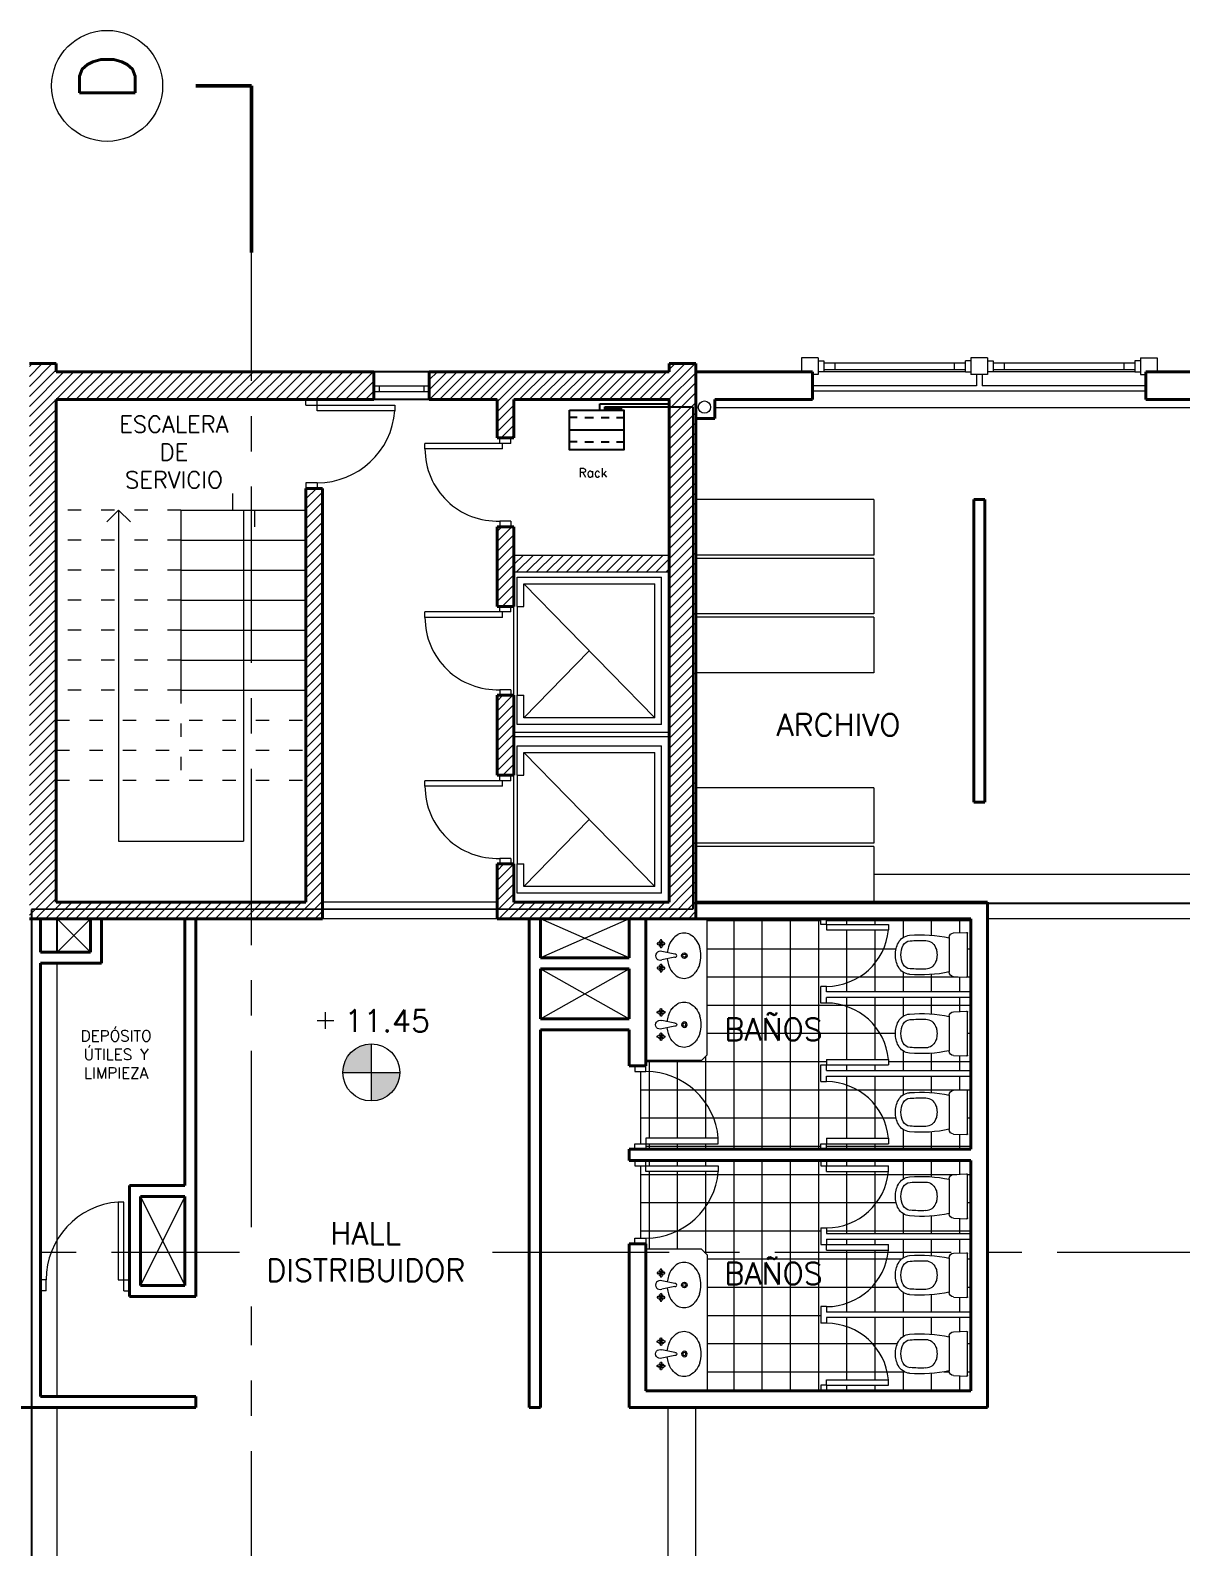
# Model space of a CAD drawing. Extents: x 952 to 1351, y -109 to 188.
# Drawn here: x 1222.72 to 1233.07, y 119.49 to 133.15 of the extents above; entities that cross this region are included whole.
import ezdxf

# ---------------------------------------------------------------- set-up
doc = ezdxf.new("R2010")
doc.units = 0
doc.header["$LTSCALE"] = 0.5
doc.linetypes.add('ACAD_ISO03W100', pattern=[30, 12, -18])
doc.linetypes.add('CENTER', pattern=[50.8, 31.75, -6.35, 6.35, -6.35])
doc.layers.add('Cableado', color=100, linetype='CONTINUOUS')
for name, color, linetype, lineweight in [('Carpintería', 55, 'CONTINUOUS', 20), ('Detalles .05', 243, 'CONTINUOUS', 5), ('Detalles 01', 8, 'CONTINUOUS', 9), ('Equipamiento fijo', 31, 'CONTINUOUS', 13), ('Equipamiento movil', 33, 'CONTINUOUS', 9), ('Muros corte', 7, 'CONTINUOUS', 40), ('Muros vista', 253, 'CONTINUOUS', 25), ('Pisos', 252, 'CONTINUOUS', 18), ('Proyección', 4, 'ACAD_ISO03W100', 18), ('Punta 01', 6, 'CONTINUOUS', 9), ('Punta 015', 64, 'CONTINUOUS', 13), ('Punta 02', 11, 'CONTINUOUS', 20), ('Punta 05', 52, 'CONTINUOUS', 50), ('Tratamiento pisos', 251, 'CONTINUOUS', 9), ('Vidrios', 147, 'CONTINUOUS', 13)]:
    doc.layers.add(name, color=color, linetype=linetype, lineweight=lineweight)
doc.styles.add('Texto 1 mm', font='simplex.shx', dxfattribs={"height": 0.1})
doc.styles.add('Texto 1.5 mm', font='simplex.shx', dxfattribs={"height": 0.15})
doc.styles.add('Texto 2 mm', font='simplex.shx', dxfattribs={"height": 0.2})
doc.styles.add('Texto 5 mm', font='simplex.shx', dxfattribs={"height": 0.5})
pattern_1 = [(0, (118.56673, 1.94213), (0, 0.254), []), (90, (118.56673, 1.94213), (-0.254, 2e-17), [])]
pattern_2 = [(45, (187.56673, 1.942127), (-0.0449012806, 0.0449012806), [])]

# ---------------------------------------------------------------- blocks, each defined once
blk = doc.blocks.new('inodoro')
at = {"layer": 'Equipamiento fijo'}
for p, q in [((-0.157, 0.165), (0.157, 0.165)), ((-0.197, 0.127), (-0.202, 0.008)), ((0.194, 0), (-0.194, 0)), ((0.197, 0.127), (0.202, 0.008))]:
    blk.add_line(p, q, dxfattribs=at)
for centre, radius, start, end in [((-0.051, 0.512), 0.125, 117.5857, 175.5072), ((-0.051, 0.512), 0.075, 117.5857, 175.5072), ((0, 0.415), 0.235, 90, 117.5857), ((0, 0.415), 0.185, 90, 117.5857), ((0, 0.415), 0.235, 62.4143, 90), ((0, 0.415), 0.185, 62.4143, 90), ((0.051, 0.512), 0.075, 4.4928, 62.4143), ((0.051, 0.512), 0.125, 4.4928, 62.4143), ((1.09, 0.422), 1.27, 175.4777, 191.6858), ((1.095, 0.422), 1.224, 175.5072, 182.1425), ((-1.095, 0.422), 1.224, 357.8575, 4.4928), ((-1.024, 0.418), 1.205, 347.8749, 4.9616), ((-0.028, 0.381), 0.101, 182.7072, 247.2321), ((-0.014, 0.396), 0.12, 243.7978, 262.0389), ((0, 0.483), 0.208, 261.594, 278.406), ((0.014, 0.396), 0.12, 277.9611, 296.2022), ((0.028, 0.381), 0.101, 292.7679, 357.2928), ((-0.157, 0.125), 0.04, 90, 177.3974), ((0.157, 0.125), 0.04, 2.6026, 90), ((-0.194, 0.008), 0.00803, 177.6578, 269.7397), ((0.195, 0.007), 0.00742, 265.6488, 0.2402), ((0.194, 0.008), 0.008, 355.889, 2.6026)]:
    blk.add_arc(centre, radius, start, end, dxfattribs=at)
blk = doc.blocks.new('Lavamanos')
at = {"layer": 'Equipamiento movil'}
for p, q in [((-0.114, -0.154), (-0.118, -0.133)), ((-0.105, -0.154), (-0.101, -0.133)), ((-0.015, -0.037), (-0.038, -0.156)), ((0.013, -0.037), (0.036, -0.156)), ((0.106, -0.154), (0.102, -0.133)), ((0.115, -0.154), (0.119, -0.133)), ((-0.118, -0.158), (-0.138, -0.154)), ((-0.118, -0.167), (-0.138, -0.171)), ((-0.114, -0.171), (-0.118, -0.192)), ((-0.105, -0.171), (-0.101, -0.192)), ((-0.101, -0.158), (-0.08, -0.154)), ((-0.101, -0.167), (-0.08, -0.171)), ((0.102, -0.158), (0.081, -0.154)), ((0.102, -0.167), (0.081, -0.171)), ((0.106, -0.171), (0.102, -0.192)), ((0.115, -0.171), (0.119, -0.192)), ((0.119, -0.158), (0.14, -0.154)), ((0.119, -0.167), (0.14, -0.171))]:
    blk.add_line(p, q, dxfattribs=at)
for centre, radius in [((-0.001, 0.048), 0.0249), ((-0.001, 0.048), 0.014), ((-0.109, -0.162), 0.00541), ((0.11, -0.162), 0.00541)]:
    blk.add_circle(centre, radius, dxfattribs=at)
for centre, radius, start, end in [((-0.047, 0.021), 0.164, 126.7285, 150.9639), ((-0.019, -0.016), 0.211, 107.1746, 126.7285), ((-0.001, -0.075), 0.272, 90, 107.1746), ((-0.001, -0.075), 0.272, 72.8254, 90), ((0.017, -0.016), 0.211, 53.2715, 72.8254), ((0.045, 0.021), 0.164, 29.0361, 53.2715), ((-0.09, 0.045), 0.115, 150.9639, 180), ((-0.09, 0.045), 0.115, 180, 209.0361), ((0.088, 0.045), 0.115, 0, 29.0361), ((0.088, 0.045), 0.115, 330.9639, 360), ((-0.047, 0.069), 0.164, 209.0361, 233.2715), ((-0.019, 0.106), 0.211, 233.2715, 252.8254), ((-0.109, -0.136), 0.00882, 15.2781, 164.7219), ((-0.001, 0.165), 0.272, 252.8254, 264.2829), ((-0.001, -0.035), 0.014, 352.3829, 187.2442), ((-0.001, 0.165), 0.272, 275.7171, 287.1746), ((0.017, 0.106), 0.211, 287.1746, 306.7285), ((0.111, -0.136), 0.00882, 15.2781, 164.7219), ((0.045, 0.069), 0.164, 306.7285, 330.9639), ((-0.136, -0.163), 0.00882, 105.2781, 254.7219), ((-0.109, -0.162), 0.0226, 108.6122, 162.265), ((-0.109, -0.162), 0.0226, 198.6122, 252.265), ((-0.109, -0.162), 0.00976, 119.0054, 153.1041), ((-0.109, -0.162), 0.00976, 209.0054, 243.1041), ((-0.109, -0.189), 0.00882, 195.2781, 344.7219), ((-0.117, -0.163), 0.00254, 349.6493, 12.8593), ((-0.109, -0.155), 0.00254, 259.6493, 282.8593), ((-0.109, -0.17), 0.00254, 79.6493, 102.8593), ((-0.109, -0.162), 0.00976, 29.0054, 63.1041), ((-0.109, -0.162), 0.00976, 299.0054, 333.1041), ((-0.101, -0.162), 0.00254, 169.6493, 192.8593), ((-0.109, -0.162), 0.0226, 18.6122, 72.265), ((-0.109, -0.162), 0.0226, 288.6122, 342.265), ((-0.083, -0.162), 0.00882, 285.2781, 74.7219), ((-0.001, -0.171), 0.0398, 158.1761, 21.8239), ((0.084, -0.162), 0.00882, 105.2781, 254.7219), ((0.11, -0.162), 0.0226, 107.735, 161.3878), ((0.11, -0.162), 0.0226, 197.735, 251.3878), ((0.11, -0.162), 0.00976, 116.8959, 150.9946), ((0.11, -0.162), 0.00976, 206.8959, 240.9946), ((0.11, -0.189), 0.00882, 195.2781, 344.7219), ((0.103, -0.162), 0.00254, 347.1407, 10.3507), ((0.111, -0.155), 0.00254, 257.1407, 280.3507), ((0.11, -0.17), 0.00254, 77.1407, 100.3507), ((0.11, -0.162), 0.00976, 26.8959, 60.9946), ((0.11, -0.162), 0.00976, 296.8959, 330.9946), ((0.118, -0.163), 0.00254, 167.1407, 190.3507), ((0.11, -0.162), 0.0226, 287.735, 341.3878), ((0.11, -0.162), 0.0226, 17.735, 71.3878), ((0.137, -0.163), 0.00882, 285.2781, 74.7219)]:
    blk.add_arc(centre, radius, start, end, dxfattribs=at)

msp = doc.modelspace()

# ---------------------------------------------------------------- hatches: boundary and pattern name
at = {"layer": 'Detalles 01'}
h = msp.add_hatch(dxfattribs=at)
h.set_pattern_fill('ANSI31,_O', color=256, scale=0.02)
h.set_pattern_definition([(45, (-3.03327, 1.942127), (-0.0449012806, 0.0449012806), [])])
h.paths.add_polyline_path([(1225.812, 130.072), (1224.712, 130.072), (1224.712, 129.822), (1225.812, 129.822)])
h.paths.add_polyline_path([(1224.712, 130.072), (1222.952, 130.072), (1222.952, 130.147), (1222.712, 130.147), (1222.712, 125.147), (1224.712, 125.147), (1224.712, 125.297), (1222.952, 125.297), (1222.952, 129.822), (1224.712, 129.822)])
h.paths.add_polyline_path([(1225.352, 129.022), (1225.202, 129.022), (1225.202, 125.297), (1224.712, 125.297), (1224.712, 125.147), (1225.352, 125.147)])
h = msp.add_hatch(dxfattribs=at)
h.set_pattern_fill('ANSI31', color=256, scale=0.02, style=0)
h.set_pattern_definition(pattern_2)
h.paths.add_polyline_path([(1228.712, 130.147), (1228.472, 130.147), (1228.472, 130.072), (1226.312, 130.072), (1226.312, 129.822), (1226.922, 129.822), (1226.922, 129.478), (1227.072, 129.478), (1227.072, 129.822), (1228.472, 129.822), (1228.472, 125.297), (1227.072, 125.297), (1227.072, 125.641), (1226.922, 125.641), (1226.922, 125.147), (1228.712, 125.147)])
h.paths.add_polyline_path([(1227.072, 128.678), (1226.922, 128.678), (1226.922, 127.96), (1227.072, 127.96)], flags=17)
h = msp.add_hatch(dxfattribs=at)
h.set_pattern_fill('ANSI31', color=256, scale=0.02, style=0)
h.set_pattern_definition([(45, (180.90617, 3.99313), (-0.0449012806, 0.0449012806), [])])
h.paths.add_polyline_path([(1227.074, 128.423), (1227.074, 128.275), (1228.472, 128.275), (1228.472, 128.423)])
h = msp.add_hatch(dxfattribs=at)
h.set_pattern_fill('ANSI31', color=256, scale=0.02, style=0)
h.set_pattern_definition(pattern_2)
h.paths.add_polyline_path([(1227.072, 127.16), (1226.922, 127.16), (1226.922, 126.441), (1227.072, 126.441)])
at = {"layer": 'Tratamiento pisos'}
h = msp.add_hatch(dxfattribs=at)
h.set_pattern_fill('NET,_O', color=256, scale=0.08)
h.set_pattern_definition(pattern_1)
h.paths.add_polyline_path([(1229.887, 124.389), (1229.837, 124.389), (1229.837, 124.539), (1229.887, 124.539, 0.385126), (1230.446, 125.047), (1229.887, 125.047), (1229.887, 125.097), (1229.837, 125.097), (1229.837, 125.147), (1228.812, 125.147), (1228.812, 123.922), (1228.762, 123.872), (1228.262, 123.872), (1228.262, 123.822), (1228.262, 123.772, -0.389604), (1228.912, 123.172), (1228.912, 123.122), (1228.262, 123.122), (1228.262, 123.072), (1229.837, 123.072), (1229.837, 123.122), (1229.887, 123.122), (1229.887, 123.172), (1230.446, 123.172, 0.385126), (1229.887, 123.681), (1229.837, 123.681), (1229.837, 123.831), (1229.887, 123.831), (1229.887, 123.881), (1230.446, 123.881, 0.385295)])
h.paths.add_polyline_path([(1228.262, 123.772), (1228.212, 123.772), (1228.212, 123.122), (1228.262, 123.122), (1228.262, 123.172), (1228.912, 123.172, 0.389604)])
h.paths.add_polyline_path([(1228.912, 122.872), (1228.262, 122.872), (1228.262, 122.922), (1228.212, 122.922), (1228.212, 122.272), (1228.262, 122.272, 0.389604)])
h.paths.add_polyline_path([(1230.446, 122.872), (1229.887, 122.872), (1229.887, 122.922), (1229.837, 122.922), (1229.837, 122.972), (1228.262, 122.972), (1228.262, 122.922), (1228.912, 122.922), (1228.912, 122.872, -0.389604), (1228.262, 122.272), (1228.262, 122.222), (1228.262, 122.172), (1228.762, 122.172), (1228.787, 122.147), (1230.444, 122.147, 0.00745), (1230.446, 122.164), (1229.887, 122.164), (1229.887, 122.214), (1229.837, 122.214), (1229.837, 122.364), (1229.887, 122.364, 0.385126)])
h.paths.add_polyline_path([(1230.444, 122.147), (1228.787, 122.147), (1228.812, 122.122), (1228.812, 120.897), (1229.837, 120.897), (1229.837, 120.947), (1229.887, 120.947), (1229.887, 120.997), (1230.446, 120.997, 0.385126), (1229.887, 121.506), (1229.837, 121.506), (1229.837, 121.656), (1229.887, 121.656, 0.376763)])
h = msp.add_hatch(dxfattribs=at)
h.set_pattern_fill('NET,_O', color=256, scale=0.08)
h.set_pattern_definition(pattern_1)
h.paths.add_polyline_path([(1231.187, 125.147), (1229.887, 125.147), (1229.887, 125.097), (1230.446, 125.097), (1230.446, 125.047, -0.385126), (1229.887, 124.539), (1229.887, 124.489), (1231.187, 124.489)])
h.paths.add_polyline_path([(1230.534, 124.714, -0.12095), (1230.507, 124.823, -0.12095), (1230.534, 124.932, -0.258252), (1230.635, 124.999, -0.070839), (1230.992, 124.976), (1230.992, 124.98, -0.400971), (1231.031, 125.02), (1231.149, 125.025, -0.430271), (1231.157, 125.017), (1231.157, 124.629, -0.437884), (1231.15, 124.621, -0.029302), (1231.149, 124.621), (1231.031, 124.626, -0.400971), (1230.992, 124.666), (1230.992, 124.669, -0.074693), (1230.635, 124.647, -0.258252)], flags=16)
h.paths.add_polyline_path([(1230.578, 124.737, -0.12095), (1230.557, 124.823, -0.12095), (1230.578, 124.909, -0.258252), (1230.639, 124.949, -0.028516), (1230.779, 124.952, -0.295056), (1230.869, 124.89, -0.07976), (1230.88, 124.853, -0.073488), (1230.88, 124.792, -0.07976), (1230.869, 124.756, -0.295056), (1230.779, 124.694, -0.028516), (1230.639, 124.697, -0.258252)], flags=0)
h = msp.add_hatch(dxfattribs=at)
h.set_pattern_fill('NET,_O', color=256, scale=0.08)
h.set_pattern_definition(pattern_1)
h.paths.add_polyline_path([(1231.187, 124.439), (1229.887, 124.439), (1229.887, 124.389, -0.385126), (1230.446, 123.881), (1230.446, 123.831), (1229.887, 123.831), (1229.887, 123.781), (1231.187, 123.781)])
h.paths.add_polyline_path([(1230.534, 124.223, -0.258252), (1230.635, 124.29, -0.070839), (1230.992, 124.268), (1230.992, 124.271, -0.400971), (1231.031, 124.311), (1231.149, 124.317, -0.430271), (1231.157, 124.309), (1231.157, 123.92, -0.437884), (1231.15, 123.912, -0.029302), (1231.149, 123.912), (1231.031, 123.918, -0.400971), (1230.992, 123.958), (1230.992, 123.961, -0.074693), (1230.635, 123.939, -0.258252), (1230.534, 124.005, -0.12095), (1230.507, 124.114, -0.12095)], flags=16)
h.paths.add_polyline_path([(1230.578, 124.2, -0.258252), (1230.639, 124.24, -0.028516), (1230.779, 124.243, -0.295056), (1230.869, 124.181, -0.07976), (1230.88, 124.145, -0.073488), (1230.88, 124.084, -0.07976), (1230.869, 124.048, -0.295056), (1230.779, 123.986, -0.028516), (1230.639, 123.989, -0.258252), (1230.578, 124.029, -0.12095), (1230.557, 124.114, -0.12095)], flags=0)
h = msp.add_hatch(dxfattribs=at)
h.set_pattern_fill('NET,_O', color=256, scale=0.08)
h.set_pattern_definition(pattern_1)
h.paths.add_polyline_path([(1231.187, 123.731), (1229.887, 123.731), (1229.887, 123.681, -0.385126), (1230.446, 123.172), (1230.446, 123.122), (1229.887, 123.122), (1229.887, 123.072), (1231.187, 123.072)])
h.paths.add_polyline_path([(1230.635, 123.582, -0.070839), (1230.992, 123.56), (1230.992, 123.563, -0.400971), (1231.031, 123.603), (1231.149, 123.608, -0.430271), (1231.157, 123.6), (1231.157, 123.212, -0.437884), (1231.15, 123.204, -0.029302), (1231.149, 123.204), (1231.031, 123.209, -0.400971), (1230.992, 123.249), (1230.992, 123.253, -0.074693), (1230.635, 123.23, -0.258252), (1230.534, 123.297, -0.12095), (1230.507, 123.406, -0.12095), (1230.534, 123.515, -0.258252)], flags=16)
h.paths.add_polyline_path([(1230.639, 123.532, -0.028516), (1230.779, 123.535, -0.295056), (1230.869, 123.473, -0.07976), (1230.88, 123.437, -0.073488), (1230.88, 123.376, -0.07976), (1230.869, 123.339, -0.295056), (1230.779, 123.277, -0.028516), (1230.639, 123.28, -0.258252), (1230.578, 123.32, -0.12095), (1230.557, 123.406, -0.12095), (1230.578, 123.492, -0.258252)], flags=0)
h = msp.add_hatch(dxfattribs=at)
h.set_pattern_fill('NET,_O', color=256, scale=0.08)
h.set_pattern_definition(pattern_1)
h.paths.add_polyline_path([(1231.187, 122.972), (1229.887, 122.972), (1229.887, 122.922), (1230.446, 122.922), (1230.446, 122.872, -0.385126), (1229.887, 122.364), (1229.887, 122.314), (1231.187, 122.314)])
h.paths.add_polyline_path([(1230.635, 122.824, -0.070839), (1230.992, 122.801), (1230.992, 122.805, -0.400971), (1231.031, 122.845), (1231.149, 122.85, -0.430271), (1231.157, 122.842), (1231.157, 122.454, -0.437884), (1231.15, 122.446, -0.029302), (1231.149, 122.446), (1231.031, 122.451, -0.400971), (1230.992, 122.491), (1230.992, 122.494, -0.074693), (1230.635, 122.472, -0.258252), (1230.534, 122.539, -0.12095), (1230.507, 122.648, -0.12095), (1230.534, 122.757, -0.258252)], flags=16)
h.paths.add_polyline_path([(1230.639, 122.774, -0.028516), (1230.779, 122.777, -0.295056), (1230.869, 122.715, -0.07976), (1230.88, 122.678, -0.073488), (1230.88, 122.617, -0.07976), (1230.869, 122.581, -0.295056), (1230.779, 122.519, -0.028516), (1230.639, 122.522, -0.258252), (1230.578, 122.562, -0.12095), (1230.557, 122.648, -0.12095), (1230.578, 122.734, -0.258252)], flags=0)
h = msp.add_hatch(dxfattribs=at)
h.set_pattern_fill('NET,_O', color=256, scale=0.08)
h.set_pattern_definition(pattern_1)
h.paths.add_polyline_path([(1231.187, 122.147), (1230.444, 122.147, -0.376596), (1229.887, 121.656), (1229.887, 121.606), (1231.187, 121.606)])
h.paths.add_polyline_path([(1230.534, 121.83, -0.12095), (1230.507, 121.939, -0.12095), (1230.534, 122.048, -0.258252), (1230.635, 122.115, -0.070839), (1230.992, 122.093), (1230.992, 122.096, -0.400971), (1231.031, 122.136), (1231.149, 122.142, -0.430271), (1231.157, 122.134), (1231.157, 121.745, -0.437884), (1231.15, 121.737, -0.029302), (1231.149, 121.737), (1231.031, 121.743, -0.400971), (1230.992, 121.783), (1230.992, 121.786, -0.074693), (1230.635, 121.764, -0.258252)], flags=16)
h.paths.add_polyline_path([(1230.578, 121.854, -0.12095), (1230.557, 121.939, -0.12095), (1230.578, 122.025, -0.258252), (1230.639, 122.065, -0.028516), (1230.779, 122.068, -0.295056), (1230.869, 122.006, -0.07976), (1230.88, 121.97, -0.073488), (1230.88, 121.909, -0.07976), (1230.869, 121.873, -0.295056), (1230.779, 121.811, -0.028516), (1230.639, 121.814, -0.258252)], flags=0)
h.paths.add_polyline_path([(1231.187, 122.264), (1229.887, 122.264), (1229.887, 122.214), (1230.446, 122.214), (1230.446, 122.164, -0.00745), (1230.444, 122.147), (1231.187, 122.147)])
h = msp.add_hatch(dxfattribs=at)
h.set_pattern_fill('NET,_O', color=256, scale=0.08)
h.set_pattern_definition(pattern_1)
h.paths.add_polyline_path([(1231.187, 121.556), (1229.887, 121.556), (1229.887, 121.506, -0.385126), (1230.446, 120.997), (1230.446, 120.947), (1229.887, 120.947), (1229.887, 120.897), (1231.187, 120.897)])
h.paths.add_polyline_path([(1230.635, 121.407, -0.070839), (1230.992, 121.385), (1230.992, 121.388, -0.400971), (1231.031, 121.428), (1231.149, 121.433, -0.430271), (1231.157, 121.425), (1231.157, 121.037, -0.437884), (1231.15, 121.029, -0.029302), (1231.149, 121.029), (1231.031, 121.034, -0.400971), (1230.992, 121.074), (1230.992, 121.078, -0.074693), (1230.635, 121.055, -0.258252), (1230.534, 121.122, -0.12095), (1230.507, 121.231, -0.12095), (1230.534, 121.34, -0.258252)], flags=16)
h.paths.add_polyline_path([(1230.639, 121.357, -0.028516), (1230.779, 121.36, -0.295056), (1230.869, 121.298, -0.07976), (1230.88, 121.262, -0.073488), (1230.88, 121.201, -0.07976), (1230.869, 121.164, -0.295056), (1230.779, 121.102, -0.028516), (1230.639, 121.105, -0.258252), (1230.578, 121.145, -0.12095), (1230.557, 121.231, -0.12095), (1230.578, 121.317, -0.258252)], flags=0)
at = {"layer": 'Vidrios', "linetype": 'Continuous'}
h = msp.add_hatch(color=256, dxfattribs=at)
h.paths.add_polyline_path([(1225.79, 124.021, 0.414214), (1225.534, 123.764), (1225.79, 123.764)])
h.paths.add_polyline_path([(1226.047, 123.764), (1225.79, 123.764), (1225.79, 123.508, 0.414214)])

# ---------------------------------------------------------------- linework, layer by layer
at = {"layer": 'Cableado'}
for p, q in [((1227.846, 129.784), (1228.472, 129.784)), ((1227.846, 129.727), (1227.846, 129.784)), ((1227.892, 129.727), (1227.892, 129.756)), ((1227.892, 129.756), (1228.685, 129.756)), ((1227.899, 129.727), (1227.899, 129.756)), ((1227.907, 129.727), (1227.907, 129.756)), ((1227.914, 129.727), (1227.914, 129.756)), ((1227.922, 129.727), (1227.922, 129.756)), ((1227.929, 129.727), (1227.929, 129.756)), ((1227.937, 129.727), (1227.937, 129.756)), ((1227.945, 129.727), (1227.945, 129.756)), ((1227.952, 129.727), (1227.952, 129.756)), ((1227.96, 129.727), (1227.96, 129.756)), ((1227.967, 129.727), (1227.967, 129.756)), ((1227.975, 129.727), (1227.975, 129.756)), ((1227.982, 129.727), (1227.982, 129.756)), ((1227.99, 129.727), (1227.99, 129.756)), ((1227.997, 129.727), (1227.997, 129.756)), ((1228.005, 129.727), (1228.005, 129.756)), ((1228.013, 129.727), (1228.013, 129.756)), ((1228.02, 129.727), (1228.02, 129.756)), ((1228.028, 129.727), (1228.028, 129.756)), ((1228.035, 129.727), (1228.035, 129.756)), ((1228.043, 129.727), (1228.043, 129.756)), ((1228.472, 129.784), (1228.472, 129.822)), ((1228.472, 129.822), (1228.472, 129.822)), ((1228.685, 129.756), (1228.685, 125.284)), ((1227.644, 129.662), (1227.575, 129.662)), ((1227.713, 129.662), (1227.791, 129.662)), ((1227.859, 129.662), (1227.931, 129.662)), ((1227.998, 129.662), (1228.064, 129.662)), ((1227.575, 129.549), (1228.064, 129.549)), ((1227.644, 129.441), (1227.575, 129.441)), ((1227.713, 129.441), (1227.791, 129.441)), ((1227.859, 129.441), (1227.931, 129.441)), ((1227.998, 129.441), (1228.064, 129.441)), ((1228.685, 125.235), (1222.73, 125.232)), ((1222.73, 125.232), (1222.73, 118.747)), ((1239.412, 125.284), (1228.685, 125.284)), ((1228.685, 125.284), (1228.685, 125.235)), ((1228.685, 125.235), (1228.685, 125.235))]:
    msp.add_line(p, q, dxfattribs=at)
msp.add_lwpolyline([(1227.575, 129.727), (1228.064, 129.727), (1228.064, 129.371), (1227.575, 129.371)], close=True, dxfattribs=at)
at = {"layer": 'Carpintería'}
for p, q in [((1229.812, 130.197), (1229.662, 130.197)), ((1229.662, 130.197), (1229.662, 130.072)), ((1229.812, 130.197), (1229.812, 130.047)), ((1229.812, 130.172), (1229.862, 130.172)), ((1229.862, 130.172), (1229.862, 130.072)), ((1229.862, 130.152), (1231.137, 130.152)), ((1229.962, 130.152), (1229.962, 130.092)), ((1231.037, 130.152), (1231.037, 130.092)), ((1231.187, 130.172), (1231.137, 130.172)), ((1231.137, 130.072), (1231.137, 130.172)), ((1231.337, 130.197), (1231.187, 130.197)), ((1231.187, 130.197), (1231.187, 130.047)), ((1231.337, 130.197), (1231.337, 130.047)), ((1231.337, 130.172), (1231.387, 130.172)), ((1231.387, 130.172), (1231.387, 130.072)), ((1231.387, 130.152), (1232.662, 130.152)), ((1231.487, 130.152), (1231.487, 130.092)), ((1232.562, 130.152), (1232.562, 130.092)), ((1232.662, 130.172), (1232.662, 130.072)), ((1232.712, 130.172), (1232.662, 130.172)), ((1232.712, 130.197), (1232.712, 130.047)), ((1232.712, 130.197), (1232.862, 130.197)), ((1232.862, 130.197), (1232.862, 130.072)), ((1229.812, 130.047), (1229.762, 130.047)), ((1229.862, 130.072), (1229.812, 130.072)), ((1229.862, 130.092), (1231.137, 130.092)), ((1231.137, 130.072), (1231.187, 130.072)), ((1231.337, 130.047), (1231.187, 130.047)), ((1231.387, 130.072), (1231.337, 130.072)), ((1231.387, 130.092), (1232.662, 130.092)), ((1232.662, 130.072), (1232.712, 130.072)), ((1232.712, 130.047), (1232.762, 130.047)), ((1226.312, 129.942), (1225.812, 129.942)), ((1226.312, 129.892), (1225.812, 129.892)), ((1225.862, 129.942), (1225.862, 129.892)), ((1226.262, 129.942), (1226.262, 129.892)), ((1225.202, 129.772), (1225.202, 129.822)), ((1225.202, 129.772), (1225.302, 129.772)), ((1225.302, 129.772), (1225.302, 129.822)), ((1225.302, 129.772), (1226.002, 129.772)), ((1225.302, 129.722), (1225.302, 129.772)), ((1226.002, 129.722), (1225.302, 129.722)), ((1226.002, 129.772), (1226.002, 129.722)), ((1226.947, 129.428), (1226.947, 129.478)), ((1227.047, 129.428), (1227.047, 129.478)), ((1226.972, 129.428), (1226.272, 129.428)), ((1226.272, 129.378), (1226.272, 129.428)), ((1226.972, 129.378), (1226.272, 129.378)), ((1227.047, 129.428), (1226.947, 129.428)), ((1226.972, 129.378), (1226.972, 129.428)), ((1225.302, 129.072), (1225.202, 129.072)), ((1225.202, 129.072), (1225.202, 129.022)), ((1225.302, 129.072), (1225.302, 129.022)), ((1227.047, 128.728), (1226.947, 128.728)), ((1226.947, 128.728), (1226.947, 128.678)), ((1227.047, 128.728), (1227.047, 128.678)), ((1227.102, 128.224), (1228.402, 128.224)), ((1227.102, 127.96), (1227.102, 128.224)), ((1228.402, 126.896), (1228.402, 128.224)), ((1227.162, 128.164), (1228.342, 128.164)), ((1227.162, 127.96), (1227.162, 128.164)), ((1228.342, 126.956), (1228.342, 128.164)), ((1226.947, 127.91), (1226.947, 127.96)), ((1227.047, 127.91), (1227.047, 127.96)), ((1227.102, 127.96), (1227.162, 127.96)), ((1226.972, 127.91), (1226.272, 127.91)), ((1226.272, 127.86), (1226.272, 127.91)), ((1226.972, 127.86), (1226.272, 127.86)), ((1227.047, 127.91), (1226.947, 127.91)), ((1226.972, 127.86), (1226.972, 127.91)), ((1227.047, 127.21), (1226.947, 127.21)), ((1226.947, 127.21), (1226.947, 127.16)), ((1227.047, 127.21), (1227.047, 127.16)), ((1227.102, 126.896), (1227.102, 127.16)), ((1227.102, 127.16), (1227.162, 127.16)), ((1227.162, 126.956), (1227.162, 127.16)), ((1228.402, 126.896), (1227.102, 126.896)), ((1228.342, 126.956), (1227.162, 126.956)), ((1227.102, 126.706), (1228.402, 126.706)), ((1227.102, 126.441), (1227.102, 126.706)), ((1228.402, 125.377), (1228.402, 126.706)), ((1227.162, 126.646), (1228.342, 126.646)), ((1227.162, 126.441), (1227.162, 126.646)), ((1228.342, 125.437), (1228.342, 126.646)), ((1226.947, 126.391), (1226.947, 126.441)), ((1227.047, 126.391), (1227.047, 126.441)), ((1227.102, 126.441), (1227.162, 126.441)), ((1226.972, 126.391), (1226.272, 126.391)), ((1226.272, 126.341), (1226.272, 126.391)), ((1226.972, 126.341), (1226.272, 126.341)), ((1227.047, 126.391), (1226.947, 126.391)), ((1226.972, 126.341), (1226.972, 126.391)), ((1227.047, 125.691), (1226.947, 125.691)), ((1226.947, 125.691), (1226.947, 125.641)), ((1227.047, 125.691), (1227.047, 125.641)), ((1227.102, 125.377), (1227.102, 125.641)), ((1227.102, 125.641), (1227.162, 125.641)), ((1227.162, 125.437), (1227.162, 125.641)), ((1228.402, 125.377), (1227.102, 125.377)), ((1228.342, 125.437), (1227.162, 125.437)), ((1229.837, 125.097), (1229.837, 125.147)), ((1229.887, 125.097), (1229.837, 125.097)), ((1229.887, 125.097), (1229.887, 125.147)), ((1229.887, 125.097), (1230.446, 125.097)), ((1229.887, 125.097), (1229.887, 125.047)), ((1230.446, 125.097), (1230.446, 125.047)), ((1229.887, 125.047), (1230.446, 125.047)), ((1229.887, 124.539), (1229.837, 124.539)), ((1229.837, 124.389), (1229.837, 124.539)), ((1229.887, 124.489), (1229.887, 124.539)), ((1229.887, 124.389), (1229.837, 124.389)), ((1231.187, 124.489), (1229.887, 124.489)), ((1231.187, 124.439), (1229.887, 124.439)), ((1229.887, 124.389), (1229.887, 124.439)), ((1229.887, 123.881), (1230.446, 123.881)), ((1229.887, 123.881), (1229.887, 123.831)), ((1230.446, 123.881), (1230.446, 123.831)), ((1228.162, 123.822), (1228.162, 123.772)), ((1228.162, 123.772), (1228.262, 123.772)), ((1228.262, 123.772), (1228.262, 123.822)), ((1229.837, 123.831), (1229.887, 123.831)), ((1229.837, 123.681), (1229.837, 123.831)), ((1229.887, 123.781), (1229.887, 123.831)), ((1229.887, 123.831), (1230.446, 123.831)), ((1229.887, 123.781), (1231.187, 123.781)), ((1229.887, 123.731), (1231.187, 123.731)), ((1229.887, 123.681), (1229.887, 123.731)), ((1229.837, 123.681), (1229.887, 123.681)), ((1228.912, 123.172), (1228.262, 123.172)), ((1228.262, 123.172), (1228.262, 123.122)), ((1228.912, 123.122), (1228.912, 123.172)), ((1229.887, 123.172), (1230.446, 123.172)), ((1229.887, 123.172), (1229.887, 123.122)), ((1230.446, 123.172), (1230.446, 123.122)), ((1228.162, 123.122), (1228.262, 123.122)), ((1228.162, 123.072), (1228.162, 123.122)), ((1228.262, 123.122), (1228.262, 123.072)), ((1228.262, 123.122), (1228.912, 123.122)), ((1229.837, 123.072), (1229.837, 123.122)), ((1229.837, 123.122), (1229.887, 123.122)), ((1229.887, 123.072), (1229.887, 123.122)), ((1229.887, 123.122), (1230.446, 123.122)), ((1228.162, 122.972), (1228.162, 122.922)), ((1228.162, 122.922), (1228.262, 122.922)), ((1228.262, 122.922), (1228.262, 122.972)), ((1228.262, 122.922), (1228.912, 122.922)), ((1228.262, 122.872), (1228.262, 122.922)), ((1228.912, 122.922), (1228.912, 122.872)), ((1229.837, 122.972), (1229.837, 122.922)), ((1229.837, 122.922), (1229.887, 122.922)), ((1229.887, 122.972), (1229.887, 122.922)), ((1229.887, 122.922), (1230.446, 122.922)), ((1229.887, 122.872), (1229.887, 122.922)), ((1230.446, 122.872), (1230.446, 122.922)), ((1228.912, 122.872), (1228.262, 122.872)), ((1229.887, 122.872), (1230.446, 122.872)), ((1223.562, 122.597), (1223.512, 122.597)), ((1223.512, 122.597), (1223.512, 121.897)), ((1223.562, 121.897), (1223.562, 122.597)), ((1229.837, 122.364), (1229.887, 122.364)), ((1229.837, 122.364), (1229.837, 122.214)), ((1229.887, 122.364), (1229.887, 122.314)), ((1228.162, 122.272), (1228.262, 122.272)), ((1228.162, 122.222), (1228.162, 122.272)), ((1228.262, 122.272), (1228.262, 122.222)), ((1229.837, 122.214), (1229.887, 122.214)), ((1229.887, 122.314), (1231.187, 122.314)), ((1229.887, 122.264), (1231.187, 122.264)), ((1229.887, 122.264), (1229.887, 122.214)), ((1229.887, 122.214), (1230.446, 122.214)), ((1229.887, 122.164), (1229.887, 122.214)), ((1230.446, 122.164), (1230.446, 122.214)), ((1229.887, 122.164), (1230.446, 122.164)), ((1222.862, 121.897), (1222.812, 121.897)), ((1222.862, 121.797), (1222.812, 121.797)), ((1222.862, 121.797), (1222.862, 121.897)), ((1223.512, 121.897), (1223.562, 121.897)), ((1223.562, 121.797), (1223.562, 121.897)), ((1223.562, 121.897), (1223.612, 121.897)), ((1223.562, 121.797), (1223.612, 121.797)), ((1229.887, 121.656), (1229.837, 121.656)), ((1229.837, 121.656), (1229.837, 121.506)), ((1229.887, 121.656), (1229.887, 121.606)), ((1231.187, 121.606), (1229.887, 121.606)), ((1231.187, 121.556), (1229.887, 121.556)), ((1229.887, 121.556), (1229.887, 121.506)), ((1229.887, 121.506), (1229.837, 121.506)), ((1229.887, 120.997), (1230.446, 120.997)), ((1229.887, 120.947), (1229.887, 120.997)), ((1230.446, 120.947), (1230.446, 120.997)), ((1229.887, 120.947), (1229.837, 120.947)), ((1229.837, 120.947), (1229.837, 120.897)), ((1229.887, 120.947), (1229.887, 120.897)), ((1229.887, 120.947), (1230.446, 120.947))]:
    msp.add_line(p, q, dxfattribs=at)
at = {"layer": 'Detalles .05', "color": 0}
for p, q in [((1227.072, 128.423), (1228.472, 128.423)), ((1227.072, 128.271), (1228.472, 128.271))]:
    msp.add_line(p, q, dxfattribs=at)
at = {"layer": 'Detalles .05'}
for p, q in [((1228.472, 126.826), (1227.072, 126.826)), ((1228.472, 126.786), (1227.072, 126.786))]:
    msp.add_line(p, q, dxfattribs=at)
at = {"layer": 'Detalles 01', "linetype": 'CENTER', "ltscale": 0.1}
for p, q in [((1224.712, 122.371), (1224.712, 131.147)), ((1220.911, 122.147), (1224.603, 122.147)), ((1226.882, 122.147), (1237.116, 122.147)), ((1224.712, 111.147), (1224.712, 121.656))]:
    msp.add_line(p, q, dxfattribs=at)
at = {"layer": 'Detalles 01'}
for p, q in [((1231.137, 130.072), (1229.862, 130.072)), ((1231.237, 130.047), (1231.237, 129.947)), ((1231.287, 130.047), (1231.287, 129.947)), ((1232.662, 130.072), (1231.387, 130.072)), ((1231.237, 129.947), (1229.762, 129.947)), ((1232.762, 129.897), (1229.762, 129.897)), ((1232.762, 129.947), (1231.287, 129.947)), ((1224.54, 128.977), (1224.54, 128.827)), ((1223.409, 128.721), (1223.515, 128.827)), ((1223.515, 128.827), (1223.515, 125.847)), ((1223.621, 128.721), (1223.515, 128.827)), ((1224.64, 128.827), (1224.64, 125.847)), ((1224.74, 128.827), (1224.74, 128.677)), ((1227.162, 128.164), (1228.342, 126.956)), ((1227.102, 127.96), (1227.102, 127.16)), ((1227.752, 127.56), (1227.162, 126.956)), ((1227.162, 126.646), (1228.342, 125.437)), ((1227.102, 126.441), (1227.102, 125.641)), ((1227.752, 126.041), (1227.162, 125.437)), ((1223.515, 125.847), (1224.64, 125.847))]:
    msp.add_line(p, q, dxfattribs=at)
msp.add_circle((1228.788, 129.755), 0.055, dxfattribs=at)
for centre, radius, start, end in [((1225.301, 129.776), 0.703, 270.1171, 355.6407), ((1226.923, 129.378), 0.65, 180, 272.1618), ((1226.923, 127.86), 0.65, 180, 272.1618), ((1226.923, 126.341), 0.65, 180, 272.1618), ((1229.885, 125.102), 0.563, 270.1902, 354.4422), ((1229.885, 123.826), 0.563, 5.5578, 89.8098), ((1228.261, 123.118), 0.654, 4.7184, 89.8628), ((1229.885, 123.118), 0.563, 5.5578, 89.8098), ((1228.261, 122.926), 0.654, 270.1372, 355.2816), ((1229.885, 122.927), 0.563, 270.1902, 354.4422), ((1223.566, 121.896), 0.703, 94.3593, 179.8829), ((1229.885, 122.218), 0.563, 270.1902, 354.4422), ((1229.885, 120.943), 0.563, 5.5578, 89.8098)]:
    msp.add_arc(centre, radius, start, end, dxfattribs=at)
at = {"layer": 'Equipamiento fijo'}
for p, q in [((1230.312, 128.922), (1228.712, 128.922)), ((1230.312, 128.922), (1230.312, 128.422)), ((1230.312, 128.422), (1228.712, 128.422)), ((1230.312, 128.392), (1228.712, 128.392)), ((1230.312, 128.392), (1230.312, 127.892)), ((1230.312, 127.892), (1228.712, 127.892)), ((1230.312, 127.862), (1228.712, 127.862)), ((1230.312, 127.862), (1230.312, 127.362)), ((1230.312, 127.362), (1228.712, 127.362)), ((1230.312, 126.327), (1228.712, 126.327)), ((1230.312, 126.327), (1230.312, 125.827)), ((1230.312, 125.827), (1228.712, 125.827)), ((1230.312, 125.797), (1228.712, 125.797)), ((1230.312, 125.797), (1230.312, 125.297)), ((1228.812, 123.922), (1228.812, 125.147)), ((1228.762, 123.872), (1228.262, 123.872)), ((1228.762, 123.872), (1228.812, 123.922)), ((1228.762, 122.172), (1228.262, 122.172)), ((1228.762, 122.172), (1228.812, 122.122)), ((1228.812, 122.122), (1228.812, 120.897))]:
    msp.add_line(p, q, dxfattribs=at)
at = {"layer": 'Muros corte'}
for p, q in [((1222.712, 130.147), (1222.952, 130.147)), ((1222.952, 130.147), (1222.952, 130.072)), ((1228.712, 130.147), (1228.472, 130.147)), ((1228.472, 130.072), (1228.472, 130.147)), ((1228.712, 130.147), (1228.712, 125.147)), ((1222.952, 130.072), (1225.812, 130.072)), ((1225.812, 130.072), (1225.812, 129.822)), ((1226.312, 130.072), (1226.312, 129.822)), ((1226.312, 130.072), (1228.472, 130.072)), ((1229.762, 130.072), (1228.712, 130.072)), ((1229.762, 130.072), (1229.762, 129.822)), ((1233.812, 130.072), (1232.762, 130.072)), ((1232.762, 130.072), (1232.762, 129.822)), ((1222.952, 129.822), (1225.812, 129.822)), ((1222.952, 129.822), (1222.952, 125.297)), ((1226.312, 129.822), (1226.922, 129.822)), ((1226.922, 129.478), (1226.922, 129.822)), ((1227.072, 129.822), (1228.472, 129.822)), ((1227.072, 129.478), (1227.072, 129.822)), ((1228.472, 125.297), (1228.472, 129.822)), ((1229.762, 129.822), (1228.882, 129.822)), ((1228.882, 129.652), (1228.882, 129.822)), ((1233.812, 129.822), (1232.762, 129.822)), ((1228.712, 129.652), (1228.882, 129.652)), ((1227.072, 129.478), (1226.922, 129.478)), ((1225.202, 129.022), (1225.202, 125.297)), ((1225.352, 129.022), (1225.202, 129.022)), ((1225.352, 129.022), (1225.352, 125.147)), ((1231.212, 128.922), (1231.212, 126.197)), ((1231.312, 128.922), (1231.212, 128.922)), ((1231.312, 128.922), (1231.312, 126.197)), ((1226.922, 127.96), (1226.922, 128.678)), ((1227.072, 128.678), (1226.922, 128.678)), ((1227.072, 127.96), (1227.072, 128.678)), ((1227.072, 127.96), (1226.922, 127.96)), ((1227.072, 127.16), (1226.922, 127.16)), ((1226.922, 126.441), (1226.922, 127.16)), ((1227.072, 126.441), (1227.072, 127.16)), ((1227.072, 126.441), (1226.922, 126.441)), ((1231.312, 126.197), (1231.212, 126.197)), ((1226.922, 125.147), (1226.922, 125.641)), ((1227.072, 125.641), (1226.922, 125.641)), ((1227.072, 125.297), (1227.072, 125.641)), ((1222.952, 125.297), (1225.202, 125.297)), ((1228.472, 125.297), (1227.072, 125.297)), ((1231.337, 125.297), (1228.712, 125.297)), ((1231.337, 125.297), (1231.337, 120.747)), ((1225.352, 125.147), (1222.712, 125.147)), ((1222.812, 124.847), (1222.812, 125.147)), ((1223.262, 124.847), (1223.262, 125.147)), ((1223.362, 124.747), (1223.362, 125.147)), ((1224.112, 122.747), (1224.112, 125.147)), ((1224.212, 121.747), (1224.212, 125.147)), ((1231.187, 125.147), (1226.922, 125.147)), ((1227.212, 120.747), (1227.212, 125.147)), ((1227.312, 124.797), (1227.312, 125.147)), ((1228.112, 124.797), (1228.112, 125.147)), ((1228.262, 123.822), (1228.262, 125.147)), ((1231.187, 125.147), (1231.187, 123.072)), ((1222.812, 124.847), (1223.262, 124.847)), ((1228.112, 124.797), (1227.312, 124.797)), ((1222.812, 120.847), (1222.812, 124.747)), ((1222.812, 124.747), (1223.362, 124.747)), ((1228.112, 124.697), (1227.312, 124.697)), ((1227.312, 124.247), (1227.312, 124.697)), ((1228.112, 124.247), (1228.112, 124.697)), ((1228.112, 124.247), (1227.312, 124.247)), ((1227.312, 120.747), (1227.312, 124.147)), ((1228.112, 124.147), (1227.312, 124.147)), ((1228.112, 123.822), (1228.112, 124.147)), ((1228.112, 123.822), (1228.262, 123.822)), ((1228.112, 123.072), (1231.187, 123.072)), ((1228.112, 123.072), (1228.112, 122.972)), ((1228.112, 122.972), (1231.187, 122.972)), ((1231.187, 122.972), (1231.187, 120.897)), ((1223.612, 121.747), (1223.612, 122.747)), ((1223.612, 122.747), (1224.112, 122.747)), ((1223.712, 121.847), (1223.712, 122.647)), ((1223.712, 122.647), (1224.112, 122.647)), ((1224.112, 121.847), (1224.112, 122.647)), ((1228.112, 122.222), (1228.262, 122.222)), ((1228.112, 122.222), (1228.112, 120.747)), ((1228.262, 122.222), (1228.262, 120.897)), ((1223.712, 121.847), (1224.112, 121.847)), ((1223.612, 121.747), (1224.212, 121.747)), ((1222.812, 120.847), (1224.212, 120.847)), ((1224.212, 120.847), (1224.212, 120.747)), ((1231.187, 120.897), (1228.262, 120.897)), ((1221.512, 120.747), (1224.212, 120.747)), ((1227.312, 120.747), (1227.212, 120.747)), ((1231.337, 120.747), (1228.112, 120.747))]:
    msp.add_line(p, q, dxfattribs=at)
at = {"layer": 'Muros vista'}
for p, q in [((1226.312, 130.072), (1225.812, 130.072)), ((1226.312, 129.822), (1225.812, 129.822)), ((1222.962, 124.847), (1222.962, 125.147))]:
    msp.add_line(p, q, dxfattribs=at)
at = {"layer": 'Pisos'}
for p, q in [((1224.077, 128.827), (1224.077, 127.207)), ((1224.077, 128.827), (1225.202, 128.827)), ((1224.077, 128.557), (1225.202, 128.557)), ((1224.077, 128.287), (1225.202, 128.287)), ((1224.077, 128.017), (1225.202, 128.017)), ((1227.072, 127.16), (1227.072, 127.96)), ((1224.077, 127.747), (1225.202, 127.747)), ((1224.077, 127.477), (1225.202, 127.477)), ((1224.077, 127.207), (1225.202, 127.207)), ((1227.072, 125.641), (1227.072, 126.441))]:
    msp.add_line(p, q, dxfattribs=at)
at = {"layer": 'Proyección', "ltscale": 0.02}
for p, q in [((1224.077, 128.827), (1222.952, 128.827)), ((1224.077, 128.557), (1222.952, 128.557)), ((1224.077, 128.287), (1222.952, 128.287)), ((1224.077, 128.017), (1222.952, 128.017)), ((1224.077, 127.747), (1222.952, 127.747)), ((1224.077, 127.477), (1222.952, 127.477)), ((1224.077, 127.207), (1222.952, 127.207)), ((1224.077, 127.207), (1224.077, 126.397)), ((1222.952, 126.937), (1225.202, 126.937)), ((1222.952, 126.667), (1225.202, 126.667)), ((1222.952, 126.397), (1225.202, 126.397))]:
    msp.add_line(p, q, dxfattribs=at)
at = {"layer": 'Punta 01'}
for p, q in [((1222.962, 124.847), (1223.262, 125.147)), ((1223.262, 124.847), (1222.962, 125.147)), ((1228.112, 125.147), (1227.312, 124.797)), ((1228.112, 124.797), (1227.312, 125.147)), ((1227.312, 124.247), (1228.112, 124.697)), ((1227.312, 124.697), (1228.112, 124.247)), ((1223.712, 122.647), (1224.112, 121.847)), ((1224.112, 122.647), (1223.712, 121.847))]:
    msp.add_line(p, q, dxfattribs=at)
at = {"layer": 'Punta 01', "linetype": 'Continuous'}
for p, q in [((1225.379, 124.157), (1225.379, 124.307)), ((1225.304, 124.232), (1225.454, 124.232))]:
    msp.add_line(p, q, dxfattribs=at)
at = {"layer": 'Punta 015', "linetype": 'Continuous'}
for p, q in [((1225.79, 124.021), (1225.79, 123.508)), ((1225.534, 123.764), (1226.047, 123.764))]:
    msp.add_line(p, q, dxfattribs=at)
msp.add_circle((1225.79, 123.764), 0.257, dxfattribs=at)
at = {"layer": 'Punta 02'}
msp.add_circle((1223.412, 132.647), 0.5, dxfattribs=at)
at = {"layer": 'Punta 05'}
for p, q in [((1224.712, 132.647), (1224.212, 132.647)), ((1224.712, 131.147), (1224.712, 132.647))]:
    msp.add_line(p, q, dxfattribs=at)
at = {"layer": 'Tratamiento pisos'}
for p, q in [((1233.812, 129.747), (1228.882, 129.747)), ((1233.812, 125.547), (1230.312, 125.547)), ((1226.922, 125.297), (1225.352, 125.297)), ((1226.922, 125.147), (1225.352, 125.147)), ((1233.812, 125.147), (1231.337, 125.147)), ((1222.962, 120.847), (1222.962, 124.747)), ((1228.212, 123.772), (1228.212, 123.122)), ((1228.212, 122.922), (1228.212, 122.272)), ((1222.962, 119.147), (1222.962, 120.747)), ((1228.462, 119.147), (1228.462, 120.747)), ((1228.712, 119.147), (1228.712, 120.747))]:
    msp.add_line(p, q, dxfattribs=at)

# ---------------------------------------------------------------- block references
at = {"layer": 'Detalles .05', "xscale": -1, "rotation": 89.99999999999409}
for p in [(1231.157, 124.823), (1231.157, 124.114), (1231.157, 123.406), (1231.157, 122.648), (1231.157, 121.939), (1231.157, 121.231)]:
    msp.add_blockref('inodoro', p, dxfattribs=at)
at = {"layer": 'Equipamiento movil'}
for p, rotation in [((1228.56, 124.814), 270), ((1228.56, 121.849), 270.0000000000434)]:
    msp.add_blockref('Lavamanos', p, dxfattribs=dict(at, rotation=rotation))
at = {"layer": 'Equipamiento movil', "xscale": -1}
for p, rotation in [((1228.56, 124.195), 269.9999999999565), ((1228.56, 121.23), 270)]:
    msp.add_blockref('Lavamanos', p, dxfattribs=dict(at, rotation=rotation))

# ---------------------------------------------------------------- texts
at = {"layer": 'Punta 01', "color": 6, "insert": (1227.655, 129.204), "char_height": 0.08067, "attachment_point": 1, "style": 'Texto 5 mm'}
msp.add_mtext_dynamic_manual_height_columns('{\\C0;Rack} ', width=11.68093, gutter_width=2.5, heights=[0], dxfattribs=at)
at = {"layer": 'Punta 01', "insert": (1223.493, 124.143), "char_height": 0.1, "width": 0.75841, "attachment_point": 2, "style": 'Texto 1 mm'}
msp.add_mtext('DEPÓSITO ÚTILES Y LIMPIEZA', dxfattribs=at)
at = {"layer": 'Punta 015', "insert": (1224.013, 129.675), "char_height": 0.15, "width": 1.23789, "attachment_point": 2, "style": 'Texto 1.5 mm'}
msp.add_mtext('ESCALERA DE SERVICIO', dxfattribs=at)
at = {"layer": 'Punta 015', "linetype": 'Continuous', "insert": (1225.933, 124.229), "char_height": 0.2, "attachment_point": 5, "style": 'Texto 2 mm'}
msp.add_mtext('11.45', dxfattribs=at)
at = {"layer": 'Punta 02', "char_height": 0.2, "style": 'Texto 2 mm'}
for s, insert, width, attachment_point in [('ARCHIVO', (1229.438, 126.794), 1.29857, 7), ('BAÑOS', (1228.969, 124.252), 1.0557, 1), ('HALL\\PDISTRIBUIDOR', (1225.74, 122.416), 2.1374, 2), ('BAÑOS', (1228.969, 122.054), 1.0557, 1)]:
    msp.add_mtext(s, dxfattribs=dict(at, insert=insert, width=width, attachment_point=attachment_point))
at = {"layer": 'Punta 05', "insert": (1223.664, 132.498), "char_height": 0.5, "width": 0.3999, "attachment_point": 7, "rotation": 90, "style": 'Texto 5 mm'}
msp.add_mtext('D', dxfattribs=at)

doc.saveas('drawing.dxf')
